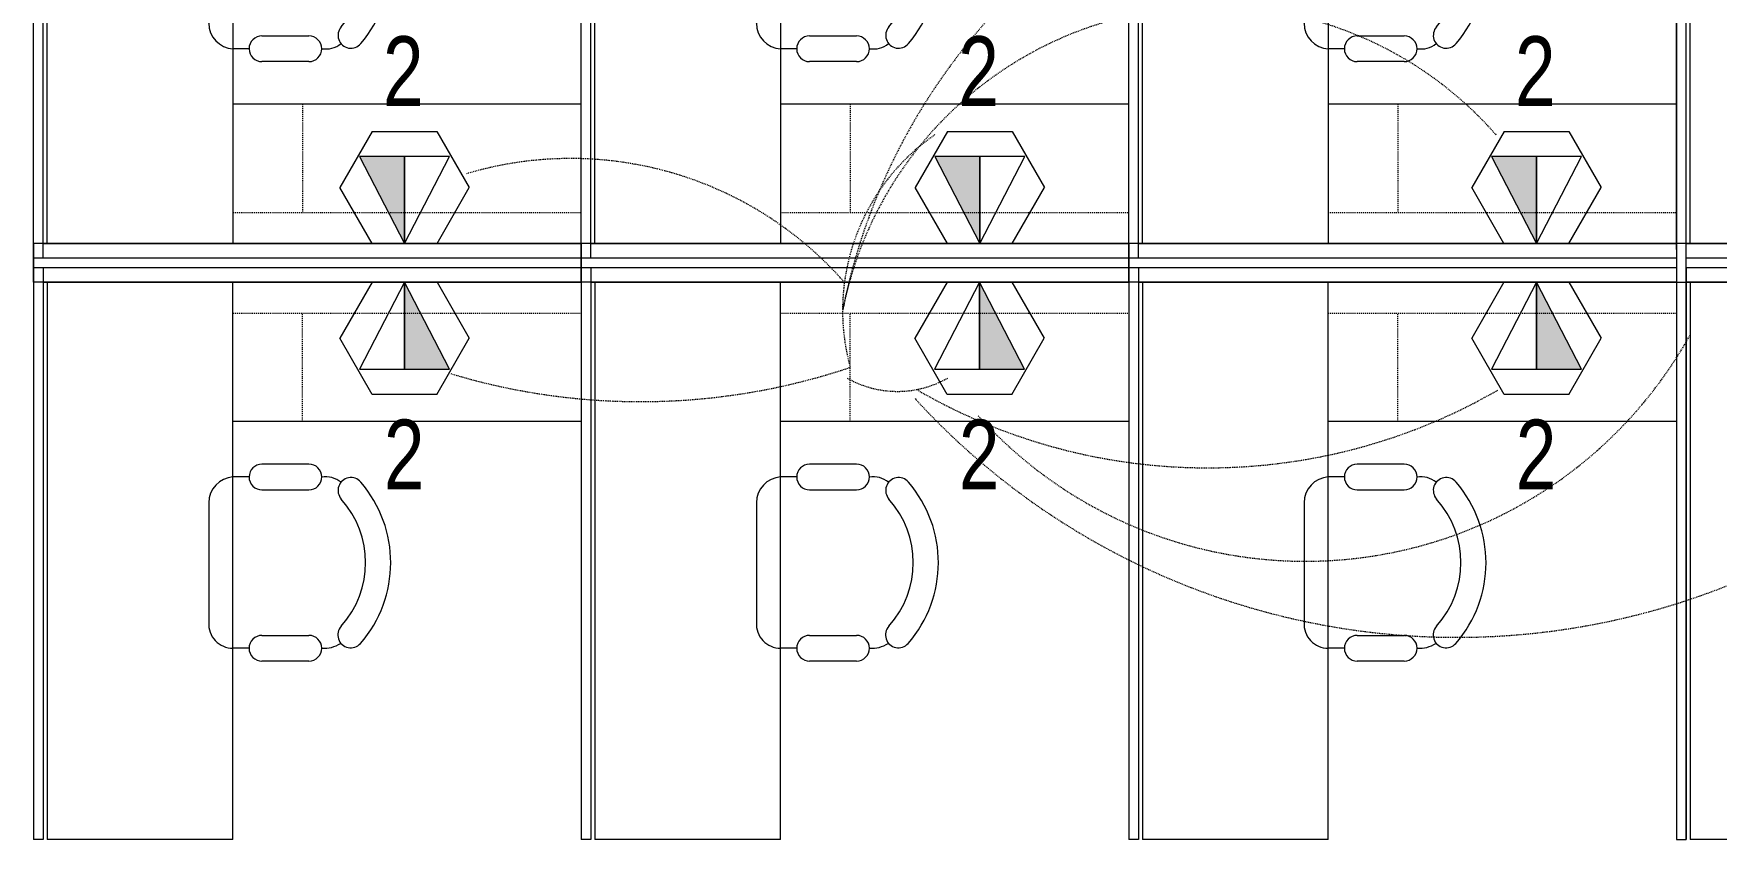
# Model space of a CAD drawing. Header units: inches. Extents: x -897 to 1409, y -1054 to 924.
# Drawn here: x -701.3 to -483.9, y -113.1 to -9 of the extents above; entities that cross this region are included whole.
import ezdxf

# ---------------------------------------------------------------- set-up
doc = ezdxf.new("R2010")
doc.units = ezdxf.units.IN
doc.header["$MEASUREMENT"] = 0
for name, pattern in [('Dash', [0.25, 0.125, -0.125]), ('Dash_2_', [0.25, 0.125, -0.125]), ('Hidden 1_8_', [0.1875, 0.125, -0.0625])]:
    doc.linetypes.add(name, pattern=pattern)
for name, color, linetype, lineweight in [('A-ANNO-NOTE', 131, 'Continuous', 9), ('A-DETL-HDLN', 90, 'Hidden 1_8_', 9), ('A-GENM', 13, 'Continuous', 9), ('A-GENM-HDLN', 13, 'Dash_2_', 9)]:
    doc.layers.add(name, color=color, linetype=linetype, lineweight=lineweight)
doc.styles.add('Arial', font='arial.ttf', dxfattribs={"width": 0.75, "height": 9})

# ---------------------------------------------------------------- blocks, each defined once
blk = doc.blocks.new('AE Tech Design Workstation - AE Tech Design Workstation-V55-7TH FLOOR TELECOM PLAN')
at = {"layer": 'A-GENM', "color": 53}
for p, q in [((37.28, 1.75), (-35.47, 1.75)), ((-35.47, 0.5), (-35.47, 1.75)), ((38.41, 0.5), (-35.47, 0.5)), ((36.53, 0), (-35.47, 0)), ((-35.47, -24), (-35.47, 0)), ((36.53, 0.5), (36.53, -69)), ((41.53, 1.75), (37.28, 1.75)), ((38.41, -69), (38.41, 1.75)), ((39.66, -69), (39.66, 1.75)), ((41.53, -69), (41.53, 1.75)), ((8.04, -20.87), (-7.45, -20.87)), ((-35.47, -24), (36.53, -24)), ((-10.77, -26.08), (-10.77, -24)), ((11.36, -26.08), (11.36, -24)), ((18.53, -69), (18.53, -24)), ((-12.43, -33.81), (-12.43, -27.75)), ((-9.11, -27.74), (-9.11, -33.81)), ((9.7, -27.74), (9.7, -33.8)), ((13.02, -33.81), (13.02, -27.74)), ((36.53, -69), (18.53, -69)), ((36.53, -69), (41.53, -69))]:
    blk.add_line(p, q, dxfattribs=at)
for centre, radius, start, end in [((-7.64, -24), 3.13, 86.5325, 180), ((8.04, -24.2), 3.33, 3.3917, 90), ((-10.77, -27.74), 1.66, 89.9999, 180.1999), ((-10.77, -27.74), 1.66, 0, 90.035), ((11.36, -27.74), 1.66, 89.9479, 180), ((11.36, -27.74), 1.66, 0.0007, 89.9479), ((-10.77, -33.81), 1.66, 180, 270.001), ((-10.77, -33.81), 1.66, 270.001, 359.9945), ((11.36, -33.81), 1.66, 179.7786, 269.9844), ((11.36, -33.81), 1.66, 269.9844, 0), ((-6.84, -35.76), 3.94, 175.7594, 213.0483), ((8.13, -35.94), 3.26, 321.7509, 8.3604), ((-9.05, -39.22), 1.67, 47.4571, 228.946), ((0.29, -28.8), 12.33, 228.2016, 311.7984), ((9.62, -39.24), 1.67, 309.9141, 131.7984), ((0.29, -28.49), 15.89, 228.946, 310.8563)]:
    blk.add_arc(centre, radius, start, end, dxfattribs=at)
at = {"layer": 'A-GENM-HDLN', "color": 53, "linetype": 'Dash'}
for p, q in [((32.53, -24), (32.53, -69)), ((18.53, -33), (32.53, -33)), ((18.53, -69), (18.53, -33))]:
    blk.add_line(p, q, dxfattribs=at)
blk = doc.blocks.new('AE Tech Design Workstation - AE Tech Design Workstation w_ back-3397607-7TH FLOOR TELECOM PLAN')
at = {"layer": 'A-GENM', "color": 53}
for p, q in [((37.28, 1.75), (-35.47, 1.75)), ((-35.47, 0.5), (-35.47, 1.75)), ((38.41, 0.5), (-35.47, 0.5)), ((36.53, 0), (-35.47, 0)), ((-35.47, -24), (-35.47, 0)), ((36.53, 0.5), (36.53, -69)), ((41.53, 1.75), (37.28, 1.75)), ((38.41, -69), (38.41, 1.75)), ((39.66, -69), (39.66, 1.75)), ((41.53, -69), (41.53, 1.75)), ((8.04, -20.87), (-7.45, -20.87)), ((-35.47, -24), (36.53, -24)), ((-10.77, -26.08), (-10.77, -24)), ((11.36, -26.08), (11.36, -24)), ((18.53, -69), (18.53, -24)), ((-12.43, -33.81), (-12.43, -27.75)), ((-9.11, -27.74), (-9.11, -33.81)), ((9.7, -27.74), (9.7, -33.8)), ((13.02, -33.81), (13.02, -27.74)), ((41.53, -69), (-35.47, -69)), ((-35.47, -69), (-35.47, -70.25)), ((36.53, -69), (18.53, -69)), ((41.53, -70.25), (41.53, -69)), ((-35.47, -70.25), (41.53, -70.25))]:
    blk.add_line(p, q, dxfattribs=at)
for centre, radius, start, end in [((-7.64, -24), 3.13, 86.5325, 180), ((8.04, -24.2), 3.33, 3.3917, 90), ((-10.77, -27.74), 1.66, 89.9999, 180.1999), ((-10.77, -27.74), 1.66, 0, 90.035), ((11.36, -27.74), 1.66, 89.9479, 180), ((11.36, -27.74), 1.66, 0.0007, 89.9479), ((-10.77, -33.81), 1.66, 180, 270.001), ((-10.77, -33.81), 1.66, 270.001, 359.9945), ((11.36, -33.81), 1.66, 179.7786, 269.9844), ((11.36, -33.81), 1.66, 269.9844, 0), ((-6.84, -35.76), 3.94, 175.7594, 213.0483), ((8.13, -35.94), 3.26, 321.7509, 8.3604), ((-9.05, -39.22), 1.67, 47.4571, 228.946), ((0.29, -28.8), 12.33, 228.2016, 311.7984), ((9.62, -39.24), 1.67, 309.9141, 131.7984), ((0.29, -28.49), 15.89, 228.946, 310.8563)]:
    blk.add_arc(centre, radius, start, end, dxfattribs=at)
at = {"layer": 'A-GENM-HDLN', "color": 53, "linetype": 'Dash'}
for p, q in [((32.53, -24), (32.53, -69)), ((18.53, -33), (32.53, -33)), ((18.53, -69), (18.53, -33))]:
    blk.add_line(p, q, dxfattribs=at)
blk = doc.blocks.new('AE Tech Design Workstation - AE Tech Design Workstation-V65-7TH FLOOR TELECOM PLAN')
at = {"layer": 'A-GENM', "color": 53}
for p, q in [((36.53, 69), (18.53, 69)), ((18.53, 69), (18.53, 24)), ((36.53, -0.5), (36.53, 69)), ((36.53, 69), (41.53, 69)), ((38.41, 69), (38.41, -1.75)), ((39.66, 69), (39.66, -1.75)), ((41.53, 69), (41.53, -1.75)), ((-12.43, 33.81), (-12.43, 27.75)), ((-9.11, 27.74), (-9.11, 33.81)), ((9.7, 27.74), (9.7, 33.8)), ((13.02, 33.81), (13.02, 27.74)), ((-35.47, 24), (36.53, 24)), ((-35.47, 24), (-35.47, 0)), ((-10.77, 26.08), (-10.77, 24)), ((11.36, 26.08), (11.36, 24)), ((8.04, 20.87), (-7.45, 20.87)), ((36.53, 0), (-35.47, 0)), ((38.41, -0.5), (-35.47, -0.5)), ((-35.47, -0.5), (-35.47, -1.75)), ((37.28, -1.75), (-35.47, -1.75)), ((41.53, -1.75), (37.28, -1.75))]:
    blk.add_line(p, q, dxfattribs=at)
for centre, radius, start, end in [((0.29, 28.49), 15.89, 49.1437, 131.054), ((-9.05, 39.22), 1.67, 131.054, 312.5429), ((0.29, 28.8), 12.33, 48.2016, 131.7984), ((9.62, 39.24), 1.67, 228.2016, 50.0859), ((-6.84, 35.76), 3.94, 146.9517, 184.2406), ((8.13, 35.94), 3.26, 351.6396, 38.2491), ((-10.77, 33.81), 1.66, 89.999, 180), ((-10.77, 33.81), 1.66, 0.0055, 89.999), ((11.36, 33.81), 1.66, 90.0156, 180.2214), ((11.36, 33.81), 1.66, 0, 90.0156), ((-10.77, 27.74), 1.66, 179.8001, 270.0001), ((-10.77, 27.74), 1.66, 269.965, 360), ((11.36, 27.74), 1.66, 180, 270.0521), ((11.36, 27.74), 1.66, 270.0521, 359.9993), ((-7.64, 24), 3.13, 180, 273.4675), ((8.04, 24.2), 3.33, 270, 356.6083)]:
    blk.add_arc(centre, radius, start, end, dxfattribs=at)
at = {"layer": 'A-GENM-HDLN', "color": 53, "linetype": 'Dash'}
for p, q in [((18.53, 69), (18.53, 33)), ((32.53, 24), (32.53, 69)), ((18.53, 33), (32.53, 33))]:
    blk.add_line(p, q, dxfattribs=at)
blk = doc.blocks.new('AE Tech Design Workstation - AE Tech Design Workstation w_ back-3397598-7TH FLOOR TELECOM PLAN')
at = {"layer": 'A-GENM', "color": 53}
for p, q in [((41.53, 70.25), (-35.47, 70.25)), ((-35.47, 70.25), (-35.47, 69)), ((41.53, 69), (41.53, 70.25)), ((-35.47, 69), (41.53, 69)), ((36.53, 69), (18.53, 69)), ((18.53, 69), (18.53, 24)), ((36.53, -0.5), (36.53, 69)), ((38.41, 69), (38.41, -1.75)), ((39.66, 69), (39.66, -1.75)), ((41.53, 69), (41.53, -1.75)), ((-12.43, 33.81), (-12.43, 27.75)), ((-9.11, 27.74), (-9.11, 33.81)), ((9.7, 27.74), (9.7, 33.8)), ((13.02, 33.81), (13.02, 27.74)), ((-35.47, 24), (36.53, 24)), ((-35.47, 24), (-35.47, 0)), ((-10.77, 26.08), (-10.77, 24)), ((11.36, 26.08), (11.36, 24)), ((8.04, 20.87), (-7.45, 20.87)), ((36.53, 0), (-35.47, 0)), ((38.41, -0.5), (-35.47, -0.5)), ((-35.47, -0.5), (-35.47, -1.75)), ((37.28, -1.75), (-35.47, -1.75)), ((41.53, -1.75), (37.28, -1.75))]:
    blk.add_line(p, q, dxfattribs=at)
for centre, radius, start, end in [((0.29, 28.49), 15.89, 49.1437, 131.054), ((-9.05, 39.22), 1.67, 131.054, 312.5429), ((0.29, 28.8), 12.33, 48.2016, 131.7984), ((9.62, 39.24), 1.67, 228.2016, 50.0859), ((-6.84, 35.76), 3.94, 146.9517, 184.2406), ((8.13, 35.94), 3.26, 351.6396, 38.2491), ((-10.77, 33.81), 1.66, 89.999, 180), ((-10.77, 33.81), 1.66, 0.0055, 89.999), ((11.36, 33.81), 1.66, 90.0156, 180.2214), ((11.36, 33.81), 1.66, 0, 90.0156), ((-10.77, 27.74), 1.66, 179.8001, 270.0001), ((-10.77, 27.74), 1.66, 269.965, 360), ((11.36, 27.74), 1.66, 180, 270.0521), ((11.36, 27.74), 1.66, 270.0521, 359.9993), ((-7.64, 24), 3.13, 180, 273.4675), ((8.04, 24.2), 3.33, 270, 356.6083)]:
    blk.add_arc(centre, radius, start, end, dxfattribs=at)
at = {"layer": 'A-GENM-HDLN', "color": 53, "linetype": 'Dash'}
for p, q in [((18.53, 69), (18.53, 33)), ((32.53, 24), (32.53, 69)), ((18.53, 33), (32.53, 33))]:
    blk.add_line(p, q, dxfattribs=at)
blk = doc.blocks.new('AE Tech Design Workstation - AE Tech Design Workstation w_ back-V90-7TH FLOOR TELECOM PLAN')
at = {"layer": 'A-GENM', "color": 53}
for p, q in [((37.28, 1.75), (-35.47, 1.75)), ((38.41, 0.5), (-35.47, 0.5)), ((36.53, 0), (-35.47, 0)), ((-35.47, -24), (-35.47, 0)), ((36.53, 0.5), (36.53, -69)), ((38.41, -69), (38.41, 0.5)), ((39.66, -69), (39.66, 0.5)), ((41.53, -69), (41.53, 0.5)), ((8.04, -20.87), (-7.45, -20.87)), ((-35.47, -24), (36.53, -24)), ((-10.77, -26.08), (-10.77, -24)), ((11.36, -26.08), (11.36, -24)), ((18.53, -69), (18.53, -24)), ((-12.43, -33.81), (-12.43, -27.75)), ((-9.11, -27.74), (-9.11, -33.81)), ((9.7, -27.74), (9.7, -33.8)), ((13.02, -33.81), (13.02, -27.74)), ((41.53, -69), (-35.47, -69)), ((-35.47, -69), (-35.47, -70.25)), ((36.53, -69), (18.53, -69)), ((41.53, -70.25), (41.53, -69)), ((-35.47, -70.25), (41.53, -70.25))]:
    blk.add_line(p, q, dxfattribs=at)
for centre, radius, start, end in [((-7.64, -24), 3.13, 86.5325, 180), ((8.04, -24.2), 3.33, 3.3917, 90), ((-10.77, -27.74), 1.66, 89.9999, 180.1999), ((-10.77, -27.74), 1.66, 0, 90.035), ((11.36, -27.74), 1.66, 89.9479, 180), ((11.36, -27.74), 1.66, 0.0007, 89.9479), ((-10.77, -33.81), 1.66, 180, 270.001), ((-10.77, -33.81), 1.66, 270.001, 359.9945), ((11.36, -33.81), 1.66, 179.7786, 269.9844), ((11.36, -33.81), 1.66, 269.9844, 0), ((-6.84, -35.76), 3.94, 175.7594, 213.0483), ((8.13, -35.94), 3.26, 321.7509, 8.3604), ((-9.05, -39.22), 1.67, 47.4571, 228.946), ((0.29, -28.8), 12.33, 228.2016, 311.7984), ((9.62, -39.24), 1.67, 309.9141, 131.7984), ((0.29, -28.49), 15.89, 228.946, 310.8563)]:
    blk.add_arc(centre, radius, start, end, dxfattribs=at)
at = {"layer": 'A-GENM-HDLN', "color": 53, "linetype": 'Dash'}
for p, q in [((32.53, -24), (32.53, -69)), ((18.53, -33), (32.53, -33)), ((18.53, -69), (18.53, -33))]:
    blk.add_line(p, q, dxfattribs=at)
blk = doc.blocks.new('AE Tech Design Workstation - AE Tech Design Workstation w_ back-V91-7TH FLOOR TELECOM PLAN')
at = {"layer": 'A-GENM', "color": 53}
for p, q in [((41.53, 70.25), (-35.47, 70.25)), ((-35.47, 70.25), (-35.47, 69)), ((41.53, 69), (41.53, 70.25)), ((-35.47, 69), (41.53, 69)), ((36.53, 69), (18.53, 69)), ((18.53, 69), (18.53, 24)), ((36.53, -0.5), (36.53, 69)), ((38.41, 69), (38.41, -0.5)), ((39.66, 69), (39.66, -0.5)), ((41.53, 69), (41.53, -0.5)), ((-12.43, 33.81), (-12.43, 27.75)), ((-9.11, 27.74), (-9.11, 33.81)), ((9.7, 27.74), (9.7, 33.8)), ((13.02, 33.81), (13.02, 27.74)), ((-35.47, 24), (36.53, 24)), ((-35.47, 24), (-35.47, 0)), ((-10.77, 26.08), (-10.77, 24)), ((11.36, 26.08), (11.36, 24)), ((8.04, 20.87), (-7.45, 20.87)), ((36.53, 0), (-35.47, 0)), ((38.41, -0.5), (-35.47, -0.5)), ((37.28, -1.75), (-35.47, -1.75))]:
    blk.add_line(p, q, dxfattribs=at)
for centre, radius, start, end in [((0.29, 28.49), 15.89, 49.1437, 131.054), ((-9.05, 39.22), 1.67, 131.054, 312.5429), ((0.29, 28.8), 12.33, 48.2016, 131.7984), ((9.62, 39.24), 1.67, 228.2016, 50.0859), ((-6.84, 35.76), 3.94, 146.9517, 184.2406), ((8.13, 35.94), 3.26, 351.6396, 38.2491), ((-10.77, 33.81), 1.66, 89.999, 180), ((-10.77, 33.81), 1.66, 0.0055, 89.999), ((11.36, 33.81), 1.66, 90.0156, 180.2214), ((11.36, 33.81), 1.66, 0, 90.0156), ((-10.77, 27.74), 1.66, 179.8001, 270.0001), ((-10.77, 27.74), 1.66, 269.965, 360), ((11.36, 27.74), 1.66, 180, 270.0521), ((11.36, 27.74), 1.66, 270.0521, 359.9993), ((-7.64, 24), 3.13, 180, 273.4675), ((8.04, 24.2), 3.33, 270, 356.6083)]:
    blk.add_arc(centre, radius, start, end, dxfattribs=at)
at = {"layer": 'A-GENM-HDLN', "color": 53, "linetype": 'Dash'}
for p, q in [((18.53, 69), (18.53, 33)), ((32.53, 24), (32.53, 69)), ((18.53, 33), (32.53, 33))]:
    blk.add_line(p, q, dxfattribs=at)

msp = doc.modelspace()

# ---------------------------------------------------------------- hatches: boundary and pattern name
at = {"layer": 'A-ANNO-NOTE'}
for points in [[(-653.41, -36.12), (-653.41, -24.87), (-659.21, -24.87)], [(-579.08, -36.12), (-579.08, -24.87), (-584.89, -24.87)], [(-507.17, -36.12), (-507.17, -24.87), (-512.98, -24.87)], [(-647.6, -52.37), (-653.41, -41.12), (-653.41, -52.37)], [(-573.32, -52.37), (-579.12, -41.12), (-579.12, -52.37)], [(-501.37, -52.37), (-507.17, -41.12), (-507.17, -52.37)]]:
    msp.add_hatch(color=256, dxfattribs=at).paths.add_polyline_path(points, flags=0)

# ---------------------------------------------------------------- linework, layer by layer
for p, q in [((-657.58, -21.63), (-661.77, -28.89)), ((-657.58, -21.63), (-649.23, -21.63)), ((-649.23, -21.63), (-645.04, -28.89)), ((-583.26, -21.63), (-587.45, -28.89)), ((-583.26, -21.63), (-574.91, -21.63)), ((-574.91, -21.63), (-570.72, -28.89)), ((-511.35, -21.63), (-515.54, -28.89)), ((-511.35, -21.63), (-503, -21.63)), ((-503, -21.63), (-498.81, -28.89)), ((-653.41, -24.87), (-659.21, -24.87)), ((-659.21, -24.87), (-653.41, -36.12)), ((-653.41, -36.12), (-653.41, -24.87)), ((-653.41, -24.87), (-653.41, -36.12)), ((-579.08, -24.87), (-584.89, -24.87)), ((-584.89, -24.87), (-579.08, -36.12)), ((-579.08, -36.12), (-579.08, -24.87)), ((-579.08, -24.87), (-579.08, -36.12)), ((-507.17, -24.87), (-512.98, -24.87)), ((-512.98, -24.87), (-507.17, -36.12)), ((-507.17, -36.12), (-507.17, -24.87)), ((-507.17, -24.87), (-507.17, -36.12)), ((-657.6, -36.12), (-661.77, -28.89)), ((-649.21, -36.12), (-645.04, -28.89)), ((-583.28, -36.12), (-587.45, -28.89)), ((-574.89, -36.12), (-570.72, -28.89)), ((-511.37, -36.12), (-515.54, -28.89)), ((-502.98, -36.12), (-498.81, -28.89)), ((-657.6, -36.12), (-649.21, -36.12)), ((-583.28, -36.12), (-574.89, -36.12)), ((-511.37, -36.12), (-502.98, -36.12)), ((-657.6, -41.12), (-661.77, -48.35)), ((-649.21, -41.12), (-657.6, -41.12)), ((-653.41, -41.12), (-653.41, -52.37)), ((-647.6, -52.37), (-653.41, -41.12)), ((-653.41, -52.37), (-653.41, -41.12)), ((-649.21, -41.12), (-645.04, -48.35)), ((-583.32, -41.12), (-587.49, -48.35)), ((-574.93, -41.12), (-583.32, -41.12)), ((-579.12, -41.12), (-579.12, -52.37)), ((-573.32, -52.37), (-579.12, -41.12)), ((-579.12, -52.37), (-579.12, -41.12)), ((-574.93, -41.12), (-570.76, -48.35)), ((-511.37, -41.12), (-515.54, -48.35)), ((-502.98, -41.12), (-511.37, -41.12)), ((-507.17, -41.12), (-507.17, -52.37)), ((-501.37, -52.37), (-507.17, -41.12)), ((-507.17, -52.37), (-507.17, -41.12)), ((-502.98, -41.12), (-498.81, -48.35)), ((-657.58, -55.61), (-661.77, -48.35)), ((-649.23, -55.61), (-645.04, -48.35)), ((-583.3, -55.61), (-587.49, -48.35)), ((-574.95, -55.61), (-570.76, -48.35)), ((-511.35, -55.61), (-515.54, -48.35)), ((-503, -55.61), (-498.81, -48.35)), ((-653.41, -52.37), (-647.6, -52.37)), ((-579.12, -52.37), (-573.32, -52.37)), ((-507.17, -52.37), (-501.37, -52.37)), ((-649.23, -55.61), (-657.58, -55.61)), ((-574.95, -55.61), (-583.3, -55.61)), ((-503, -55.61), (-511.35, -55.61))]:
    msp.add_line(p, q, dxfattribs=at)
at = {"layer": 'A-ANNO-NOTE', "lineweight": 20}
for p, q in [((-659.21, -24.87), (-653.41, -36.12)), ((-647.6, -24.87), (-659.21, -24.87)), ((-653.41, -36.12), (-647.6, -24.87)), ((-584.89, -24.87), (-579.08, -36.12)), ((-573.28, -24.87), (-584.89, -24.87)), ((-579.08, -36.12), (-573.28, -24.87)), ((-512.98, -24.87), (-507.17, -36.12)), ((-501.37, -24.87), (-512.98, -24.87)), ((-507.17, -36.12), (-501.37, -24.87)), ((-653.41, -41.12), (-659.21, -52.37)), ((-647.6, -52.37), (-653.41, -41.12)), ((-579.12, -41.12), (-584.93, -52.37)), ((-573.32, -52.37), (-579.12, -41.12)), ((-507.17, -41.12), (-512.98, -52.37)), ((-501.37, -52.37), (-507.17, -41.12)), ((-659.21, -52.37), (-647.6, -52.37)), ((-584.93, -52.37), (-573.32, -52.37)), ((-512.98, -52.37), (-501.37, -52.37))]:
    msp.add_line(p, q, dxfattribs=at)
at = {"layer": 'A-DETL-HDLN'}
for centre, radius, start, end in [((-519.02, -60.13), 79.29, 30.8034, 168.8359), ((-549.01, -54.21), 48.73, 41.2244, 168.8359), ((-569.21, -44.78), 27.61, 124.5811, 195.4189), ((-631.93, -72.21), 47.08, 41.3309, 106.6041), ((-537.04, -20.3), 56.88, 222.0323, 330.8632), ((-622.91, 28.5), 85.05, 253.2373, 288.5727), ((-589.73, -42.13), 13.1, 240.2541, 299.7459), ((-517.46, 7.84), 94.85, 222.4405, 317.5595), ((-549.65, 9.81), 74.92, 239.8878, 300.1122)]:
    msp.add_arc(centre, radius, start, end, dxfattribs=at)

# ---------------------------------------------------------------- block references
at = {"color": 53, "lineweight": 9}
for name, p, rotation in [('AE Tech Design Workstation - AE Tech Design Workstation-V65-7TH FLOOR TELECOM PLAN', (-699.57, 0.41), 270.0000000000011), ('AE Tech Design Workstation - AE Tech Design Workstation-V65-7TH FLOOR TELECOM PLAN', (-628.82, 0.41), 270.0000000000011), ('AE Tech Design Workstation - AE Tech Design Workstation w_ back-3397598-7TH FLOOR TELECOM PLAN', (-558.07, 0.41), 270.0000000000011), ('AE Tech Design Workstation - AE Tech Design Workstation w_ back-V91-7TH FLOOR TELECOM PLAN', (-487.32, 0.41), 270.0000000000011), ('AE Tech Design Workstation - AE Tech Design Workstation-V55-7TH FLOOR TELECOM PLAN', (-699.57, -77.65), 89.99999999999889), ('AE Tech Design Workstation - AE Tech Design Workstation-V55-7TH FLOOR TELECOM PLAN', (-628.82, -77.65), 89.99999999999889), ('AE Tech Design Workstation - AE Tech Design Workstation w_ back-3397607-7TH FLOOR TELECOM PLAN', (-558.07, -77.65), 89.99999999999889), ('AE Tech Design Workstation - AE Tech Design Workstation w_ back-V90-7TH FLOOR TELECOM PLAN', (-487.32, -77.65), 89.99999999999889)]:
    msp.add_blockref(name, p, dxfattribs=dict(at, rotation=rotation))

# ---------------------------------------------------------------- texts
at = {"layer": 'A-ANNO-NOTE', "char_height": 9, "width": 6.363, "attachment_point": 1, "style": 'Arial'}
for insert in [(-656.19, -9.34), (-581.86, -9.34), (-509.95, -9.34), (-656.07, -58.88), (-581.79, -58.88), (-509.84, -58.88)]:
    msp.add_mtext('2', dxfattribs=dict(at, insert=insert))

doc.saveas('drawing.dxf')
